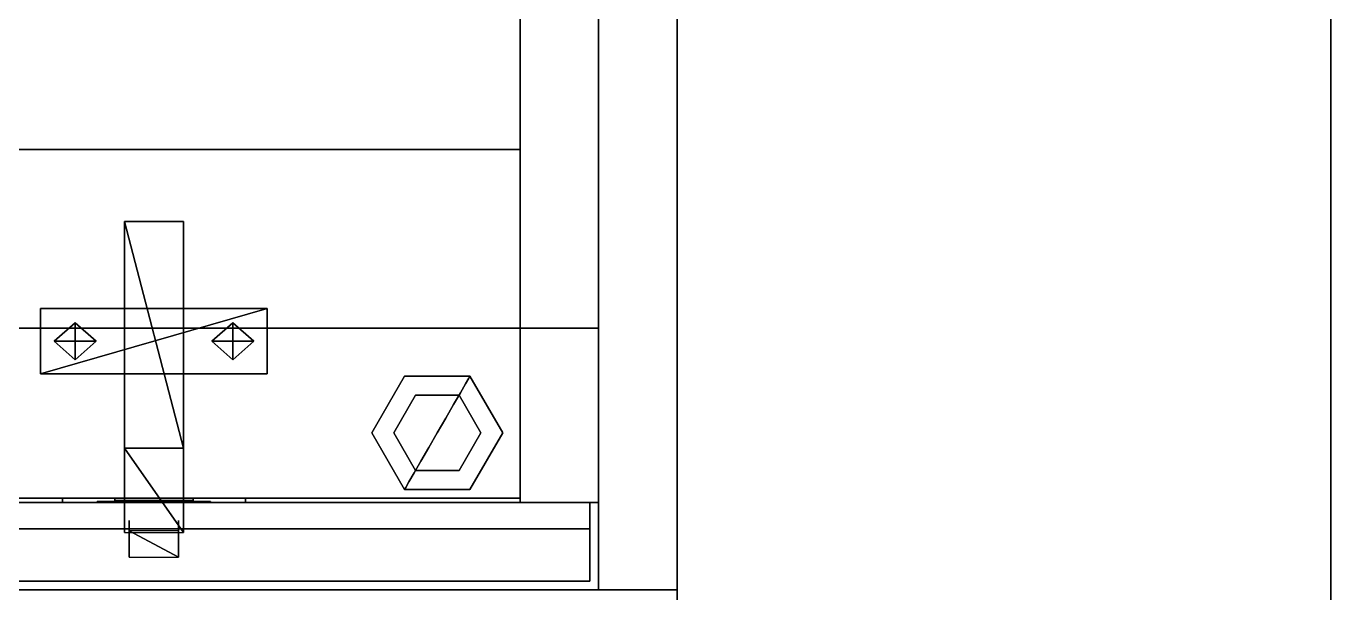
# Model space of a CAD drawing. Extents: x 0 to 7800, y -5130 to 1.
# Drawn here: x 4526.4 to 4825.7, y -2299.7 to -2169.7 of the extents above; entities that cross this region are included whole.
import ezdxf

# ---------------------------------------------------------------- set-up
doc = ezdxf.new("R2010")
doc.units = 0
for name, color, linetype in [('LAYER0', 7, 'CONTINUOUS'), ('LAYER288', 253, 'CONTINUOUS'), ('LAYER289', 253, 'CONTINUOUS'), ('LAYER291', 253, 'CONTINUOUS'), ('LAYER293', 7, 'CONTINUOUS'), ('LAYER310', 7, 'CONTINUOUS'), ('LAYER311', 7, 'CONTINUOUS'), ('LAYER316', 28, 'CONTINUOUS'), ('LAYER317', 253, 'CONTINUOUS'), ('LAYER319', 254, 'CONTINUOUS'), ('LAYER320', 253, 'CONTINUOUS'), ('LAYER325', 253, 'CONTINUOUS'), ('LAYER779', 7, 'CONTINUOUS')]:
    doc.layers.add(name, color=color, linetype=linetype)

msp = doc.modelspace()

# ---------------------------------------------------------------- linework, layer by layer
at = {"layer": 'LAYER0'}
for points, invisible_edges in [([(2602.693, -4730.002, -5), (4030.693, -289.002, -5), (4825.692, -4730.002, -5), (2602.693, -4730.002, -5)], 3), ([(4825.692, -4730.002), (4030.693, -289.002), (2602.693, -4730.002), (4825.692, -4730.002)], 3), ([(4825.692, -4730.002, -5), (4030.693, -289.002, -5), (4825.692, -1929.002, -5), (4825.692, -4730.002, -5)], 3), ([(4030.693, -289.002), (4825.692, -4730.002), (4825.692, -1929.002), (4030.693, -289.002)], 5), ([(4825.692, -1929.002, -5), (4825.692, -4730.002), (4825.692, -4730.002, -5), (4825.692, -1929.002, -5)], 1), ([(4825.692, -4730.002), (4825.692, -1929.002, -5), (4825.692, -1929.002), (4825.692, -4730.002)], 1)]:
    msp.add_3dface(points, dxfattribs=dict(at, invisible_edges=invisible_edges))
at = {"layer": 'LAYER288', "invisible_edges": 1}
for points in [[(4657.694, -1929, 528), (3169.694, -2299, 528), (3169.694, -1929, 528), (4657.694, -1929, 528)], [(3169.694, -2299, 528), (4657.694, -1929, 528), (4657.694, -2299, 528), (3169.694, -2299, 528)], [(4657.694, -2299, 546), (3169.694, -1929, 546), (3169.694, -2299, 546), (4657.694, -2299, 546)], [(3169.694, -1929, 546), (4657.694, -2299, 546), (4657.694, -1929, 546), (3169.694, -1929, 546)], [(4657.694, -1929, 528), (4657.694, -2299, 546), (4657.694, -2299, 528), (4657.694, -1929, 528)], [(4657.694, -2299, 546), (4657.694, -1929, 528), (4657.694, -1929, 546), (4657.694, -2299, 546)], [(4657.694, -2299, 546), (3169.694, -2299, 528), (4657.694, -2299, 528), (4657.694, -2299, 546)], [(3169.694, -2299, 528), (4657.694, -2299, 546), (3169.694, -2299, 546), (3169.694, -2299, 528)]]:
    msp.add_3dface(points, dxfattribs=at)
at = {"layer": 'LAYER289', "invisible_edges": 1}
for points in [[(4657.695, -2239, 180), (3169.695, -2299, 180), (3169.695, -2239, 180), (4657.695, -2239, 180)], [(3169.695, -2299, 180), (4657.695, -2239, 180), (4657.695, -2299, 180), (3169.695, -2299, 180)], [(3169.695, -2239, 198), (4657.695, -2239, 180), (3169.695, -2239, 180), (3169.695, -2239, 198)], [(4657.695, -2239, 180), (3169.695, -2239, 198), (4657.695, -2239, 198), (4657.695, -2239, 180)], [(4657.695, -2299, 198), (3169.695, -2239, 198), (3169.695, -2299, 198), (4657.695, -2299, 198)], [(3169.695, -2239, 198), (4657.695, -2299, 198), (4657.695, -2239, 198), (3169.695, -2239, 198)], [(4657.695, -2239, 180), (4657.695, -2299, 198), (4657.695, -2299, 180), (4657.695, -2239, 180)], [(4657.695, -2299, 198), (4657.695, -2239, 180), (4657.695, -2239, 198), (4657.695, -2299, 198)], [(4657.695, -2299, 198), (3169.695, -2299, 180), (4657.695, -2299, 180), (4657.695, -2299, 198)], [(3169.695, -2299, 180), (4657.695, -2299, 198), (3169.695, -2299, 198), (3169.695, -2299, 180)]]:
    msp.add_3dface(points, dxfattribs=at)
at = {"layer": 'LAYER291', "invisible_edges": 1}
for points in [[(4657.695, -1929, 180), (4675.695, -2299, 180), (4657.695, -2299, 180), (4657.695, -1929, 180)], [(4675.695, -2299, 180), (4657.695, -1929, 180), (4675.695, -1929, 180), (4675.695, -2299, 180)], [(4675.695, -1929, 676), (4657.695, -2299, 676), (4675.695, -2299, 676), (4675.695, -1929, 676)], [(4657.695, -2299, 676), (4675.695, -1929, 676), (4657.695, -1929, 676), (4657.695, -2299, 676)], [(4657.695, -2299, 676), (4657.695, -1929, 180), (4657.695, -2299, 180), (4657.695, -2299, 676)], [(4657.695, -1929, 180), (4657.695, -2299, 676), (4657.695, -1929, 676), (4657.695, -1929, 180)], [(4675.695, -1929, 676), (4675.695, -2299, 180), (4675.695, -1929, 180), (4675.695, -1929, 676)], [(4675.695, -2299, 180), (4675.695, -1929, 676), (4675.695, -2299, 676), (4675.695, -2299, 180)], [(4657.695, -2299, 676), (4675.695, -2299, 180), (4675.695, -2299, 676), (4657.695, -2299, 676)], [(4675.695, -2299, 180), (4657.695, -2299, 676), (4657.695, -2299, 180), (4675.695, -2299, 180)]]:
    msp.add_3dface(points, dxfattribs=at)
at = {"layer": 'LAYER293', "invisible_edges": 1}
for points in [[(4639.695, -1929, 198), (4639.695, -2279, 528), (4639.695, -1929, 528), (4639.695, -1929, 198)], [(4639.695, -2279, 528), (4639.695, -1929, 198), (4639.695, -2279, 198), (4639.695, -2279, 528)], [(4639.695, -1929, 198), (4657.695, -2279, 198), (4639.695, -2279, 198), (4639.695, -1929, 198)], [(4657.695, -2279, 198), (4639.695, -1929, 198), (4657.695, -1929, 198), (4657.695, -2279, 198)], [(4657.695, -1929, 528), (4639.695, -2279, 528), (4657.695, -2279, 528), (4657.695, -1929, 528)], [(4639.695, -2279, 528), (4657.695, -1929, 528), (4639.695, -1929, 528), (4639.695, -2279, 528)], [(4657.695, -2279, 198), (4657.695, -1929, 528), (4657.695, -2279, 528), (4657.695, -2279, 198)], [(4657.695, -1929, 528), (4657.695, -2279, 198), (4657.695, -1929, 198), (4657.695, -1929, 528)], [(4657.695, -2279, 198), (4639.695, -2279, 528), (4639.695, -2279, 198), (4657.695, -2279, 198)], [(4639.695, -2279, 528), (4657.695, -2279, 198), (4657.695, -2279, 528), (4639.695, -2279, 528)]]:
    msp.add_3dface(points, dxfattribs=at)
at = {"layer": 'LAYER310', "invisible_edges": 1}
for points in [[(4639.695, -1929, 199), (3931.695, -2279, 199), (3931.695, -1929, 199), (4639.695, -1929, 199)], [(3931.695, -2279, 199), (4639.695, -1929, 199), (4639.695, -2279, 199), (3931.695, -2279, 199)], [(4639.695, -2279, 217), (3931.695, -1929, 217), (3931.695, -2279, 217), (4639.695, -2279, 217)], [(3931.695, -1929, 217), (4639.695, -2279, 217), (4639.695, -1929, 217), (3931.695, -1929, 217)], [(4639.695, -1929, 199), (4639.695, -2279, 217), (4639.695, -2279, 199), (4639.695, -1929, 199)], [(4639.695, -2279, 217), (4639.695, -1929, 199), (4639.695, -1929, 217), (4639.695, -2279, 217)], [(4639.695, -2279, 217), (3931.695, -2279, 199), (4639.695, -2279, 199), (4639.695, -2279, 217)], [(3931.695, -2279, 199), (4639.695, -2279, 217), (3931.695, -2279, 217), (3931.695, -2279, 199)]]:
    msp.add_3dface(points, dxfattribs=at)
at = {"layer": 'LAYER311', "invisible_edges": 1}
for points in [[(4639.695, -2198, 509.5), (3931.695, -2278, 509.5), (3931.695, -2198, 509.5), (4639.695, -2198, 509.5)], [(3931.695, -2278, 509.5), (4639.695, -2198, 509.5), (4639.695, -2278, 509.5), (3931.695, -2278, 509.5)], [(3931.695, -2198, 527.5), (4639.695, -2198, 509.5), (3931.695, -2198, 509.5), (3931.695, -2198, 527.5)], [(4639.695, -2198, 509.5), (3931.695, -2198, 527.5), (4639.695, -2198, 527.5), (4639.695, -2198, 509.5)], [(4639.695, -2278, 527.5), (3931.695, -2198, 527.5), (3931.695, -2278, 527.5), (4639.695, -2278, 527.5)], [(3931.695, -2198, 527.5), (4639.695, -2278, 527.5), (4639.695, -2198, 527.5), (3931.695, -2198, 527.5)], [(4639.695, -2198, 509.5), (4639.695, -2278, 527.5), (4639.695, -2278, 509.5), (4639.695, -2198, 509.5)], [(4639.695, -2278, 527.5), (4639.695, -2198, 509.5), (4639.695, -2198, 527.5), (4639.695, -2278, 527.5)], [(4639.695, -2278, 527.5), (3931.695, -2278, 509.5), (4639.695, -2278, 509.5), (4639.695, -2278, 527.5)], [(3931.695, -2278, 509.5), (4639.695, -2278, 527.5), (3931.695, -2278, 527.5), (3931.695, -2278, 509.5)]]:
    msp.add_3dface(points, dxfattribs=at)
at = {"layer": 'LAYER316'}
for points in [[(4534.695, -2278, 238.5), (4534.695, -2278, 220.5), (4534.695, -2278, 220.5), (4534.695, -2278, 238.5)], [(4546.695, -2278, 220.5), (4546.695, -2279, 220.5), (4534.695, -2279, 220.5), (4534.695, -2278, 220.5)], [(4534.695, -2278, 220.5), (4534.695, -2279, 220.5), (4534.695, -2279, 238.5), (4534.695, -2278, 238.5)], [(4534.695, -2279, 238.5), (4576.695, -2279, 238.5), (4576.695, -2278, 238.5), (4534.695, -2278, 238.5)], [(4546.695, -2279, 220.5), (4534.695, -2279, 220.5), (4546.695, -2279, 220.5)], [(4534.695, -2279, 238.5), (4534.695, -2279, 220.5), (4576.695, -2279, 220.5), (4576.695, -2279, 238.5)], [(4546.695, -2278, 233.5), (4546.695, -2279, 233.5), (4564.695, -2279, 233.5), (4564.695, -2278, 233.5)], [(4546.695, -2278, 233.5), (4546.695, -2279, 233.5), (4546.695, -2279, 220.5), (4546.695, -2278, 220.5)], [(4546.695, -2279, 233.5), (4564.695, -2279, 233.5), (4546.695, -2279, 233.5)], [(4564.695, -2278, 233.5), (4564.695, -2279, 233.5), (4564.695, -2279, 220.5), (4564.695, -2278, 220.5)], [(4564.695, -2278, 220.5), (4564.695, -2279, 220.5), (4576.695, -2279, 220.5), (4576.695, -2278, 220.5)], [(4564.695, -2279, 220.5), (4576.695, -2279, 220.5), (4564.695, -2279, 220.5)], [(4576.695, -2278, 238.5), (4576.695, -2279, 238.5), (4576.695, -2278, 238.5)], [(4576.695, -2278, 238.5), (4576.695, -2278, 220.5), (4576.695, -2278, 220.5), (4576.695, -2278, 238.5)], [(4576.695, -2278, 220.5), (4576.695, -2279, 220.5), (4576.695, -2279, 238.5), (4576.695, -2278, 238.5)]]:
    msp.add_3dface(points, dxfattribs=at)
for points, invisible_edges in [([(4576.695, -2278, 238.5), (4534.695, -2278, 238.5), (4546.695, -2278, 233.5), (4564.695, -2278, 233.5)], 10), ([(4534.695, -2278, 238.5), (4546.695, -2278, 233.5), (4546.695, -2278, 220.5), (4534.695, -2278, 220.5)], 1), ([(4542.695, -2278.75, 220.5), (4543.685, -2278.75, 215.5251), (4550.195, -2278.75, 216.5), (4546.695, -2278.75, 220.5)], 2), ([(4543.685, -2278.75, 215.5251), (4546.502, -2278.75, 211.3076), (4550.195, -2278.75, 213), (4550.195, -2278.75, 216.5)], 10), ([(4546.502, -2278.75, 211.3076), (4550.72, -2278.75, 208.4896), (4550.195, -2278.75, 209.5), (4550.195, -2278.75, 213)], 10), ([(4561.012, -2278.5, 216.2905), (4550.195, -2278.5, 216.5), (4546.695, -2278.5, 220.5), (4564.695, -2278.5, 220.5)], 5), ([(4564.695, -2278.5, 220.5), (4546.695, -2278.5, 220.5), (4546.695, -2278.5, 233.5), (4564.695, -2278.5, 233.5)], 1), ([(4561.195, -2278.5, 209.5), (4550.195, -2278.5, 209.5), (4550.195, -2278.5, 216.5), (4561.012, -2278.5, 216.2905)], 4), ([(4550.72, -2278.75, 208.4896), (4555.695, -2278.75, 207.5), (4555.695, -2278.75, 209.5), (4550.195, -2278.75, 209.5)], 10), ([(4555.695, -2278.75, 207.5), (4560.67, -2278.75, 208.4896), (4561.195, -2278.75, 209.5), (4555.695, -2278.75, 209.5)], 10), ([(4560.67, -2278.75, 208.4896), (4564.887, -2278.75, 211.3076), (4561.195, -2278.75, 213), (4561.195, -2278.75, 209.5)], 10), ([(4564.887, -2278.75, 211.3076), (4567.705, -2278.75, 215.5251), (4561.195, -2278.75, 216.5), (4561.195, -2278.75, 213)], 10), ([(4567.705, -2278.75, 215.5251), (4568.695, -2278.75, 220.5), (4564.695, -2278.75, 220.5), (4561.195, -2278.75, 216.5)], 8), ([(4576.695, -2278, 238.5), (4564.695, -2278, 233.5), (4564.695, -2278, 220.5), (4576.695, -2278, 220.5)], 1)]:
    msp.add_3dface(points, dxfattribs=dict(at, invisible_edges=invisible_edges))
at = {"layer": 'LAYER317'}
for points in [[(4548.912, -2266.5, 216), (4548.912, -2266.5, 230.9215), (4548.912, -2214.5, 216), (4548.912, -2266.5, 216)], [(4548.912, -2214.5, 216), (4548.912, -2266.5, 230.9215), (4548.912, -2214.5, 230.9215), (4548.912, -2214.5, 216)], [(4548.912, -2214.5, 216), (4548.912, -2214.5, 230.9215), (4562.478, -2214.5, 216), (4548.912, -2214.5, 216)], [(4562.478, -2214.5, 216), (4548.912, -2214.5, 230.9215), (4562.478, -2214.5, 230.9215), (4562.478, -2214.5, 216)], [(4548.912, -2266.5, 230.9215), (4562.478, -2266.5, 230.9215), (4548.912, -2214.5, 230.9215), (4548.912, -2266.5, 230.9215)], [(4548.912, -2214.5, 230.9215), (4562.478, -2266.5, 230.9215), (4562.478, -2214.5, 230.9215), (4548.912, -2214.5, 230.9215)], [(4562.478, -2214.5, 216), (4562.478, -2214.5, 230.9215), (4562.478, -2266.5, 216), (4562.478, -2214.5, 216)], [(4562.478, -2266.5, 216), (4562.478, -2214.5, 230.9215), (4562.478, -2266.5, 230.9215), (4562.478, -2266.5, 216)], [(4581.695, -2234.5, 217.9895), (4581.695, -2234.5, 216), (4529.695, -2234.5, 216), (4581.695, -2234.5, 217.9895)], [(4581.695, -2234.5, 217.9895), (4529.695, -2234.5, 216), (4529.695, -2234.5, 217.9895), (4581.695, -2234.5, 217.9895)], [(4529.695, -2234.5, 217.9895), (4529.695, -2234.5, 216), (4529.695, -2249.5, 216), (4529.695, -2234.5, 217.9895)], [(4529.695, -2234.5, 217.9895), (4529.695, -2249.5, 216), (4529.695, -2249.5, 217.9895), (4529.695, -2234.5, 217.9895)], [(4529.695, -2249.5, 217.9895), (4581.695, -2249.5, 217.9895), (4581.695, -2234.5, 217.9895), (4529.695, -2249.5, 217.9895)], [(4529.695, -2249.5, 217.9895), (4581.695, -2234.5, 217.9895), (4529.695, -2234.5, 217.9895), (4529.695, -2249.5, 217.9895)], [(4581.695, -2249.5, 217.9895), (4581.695, -2249.5, 216), (4581.695, -2234.5, 216), (4581.695, -2249.5, 217.9895)], [(4581.695, -2249.5, 217.9895), (4581.695, -2234.5, 216), (4581.695, -2234.5, 217.9895), (4581.695, -2249.5, 217.9895)], [(4532.812, -2242, 218.9843), (4537.608, -2237.757, 218.9843), (4532.812, -2242, 217.9895), (4532.812, -2242, 218.9843)], [(4532.812, -2242, 217.9895), (4537.608, -2237.757, 218.9843), (4537.608, -2237.757, 217.9895), (4532.812, -2242, 217.9895)], [(4542.404, -2242, 217.9895), (4537.608, -2237.757, 217.9895), (4532.812, -2242, 217.9895), (4542.404, -2242, 217.9895)], [(4537.608, -2246.243, 218.9843), (4537.608, -2237.757, 218.9843), (4532.812, -2242, 218.9843), (4537.608, -2246.243, 218.9843)], [(4537.608, -2237.757, 218.9843), (4542.404, -2242, 218.9843), (4537.608, -2237.757, 217.9895), (4537.608, -2237.757, 218.9843)], [(4537.608, -2237.757, 217.9895), (4542.404, -2242, 218.9843), (4542.404, -2242, 217.9895), (4537.608, -2237.757, 217.9895)], [(4542.404, -2242, 218.9843), (4537.608, -2237.757, 218.9843), (4537.608, -2246.243, 218.9843), (4542.404, -2242, 218.9843)], [(4568.986, -2242, 218.9843), (4573.782, -2237.757, 218.9843), (4568.986, -2242, 217.9895), (4568.986, -2242, 218.9843)], [(4568.986, -2242, 217.9895), (4573.782, -2237.757, 218.9843), (4573.782, -2237.757, 217.9895), (4568.986, -2242, 217.9895)], [(4578.578, -2242, 217.9895), (4573.782, -2237.757, 217.9895), (4568.986, -2242, 217.9895), (4578.578, -2242, 217.9895)], [(4573.782, -2246.243, 218.9843), (4573.782, -2237.757, 218.9843), (4568.986, -2242, 218.9843), (4573.782, -2246.243, 218.9843)], [(4573.782, -2237.757, 218.9843), (4578.578, -2242, 218.9843), (4573.782, -2237.757, 217.9895), (4573.782, -2237.757, 218.9843)], [(4573.782, -2237.757, 217.9895), (4578.578, -2242, 218.9843), (4578.578, -2242, 217.9895), (4573.782, -2237.757, 217.9895)], [(4578.578, -2242, 218.9843), (4573.782, -2237.757, 218.9843), (4573.782, -2246.243, 218.9843), (4578.578, -2242, 218.9843)], [(4537.608, -2246.243, 218.9843), (4532.812, -2242, 218.9843), (4537.608, -2246.243, 217.9895), (4537.608, -2246.243, 218.9843)], [(4537.608, -2246.243, 217.9895), (4532.812, -2242, 218.9843), (4532.812, -2242, 217.9895), (4537.608, -2246.243, 217.9895)], [(4542.404, -2242, 217.9895), (4532.812, -2242, 217.9895), (4537.608, -2246.243, 217.9895), (4542.404, -2242, 217.9895)], [(4542.404, -2242, 217.9895), (4542.404, -2242, 218.9843), (4537.608, -2246.243, 217.9895), (4542.404, -2242, 217.9895)], [(4537.608, -2246.243, 217.9895), (4542.404, -2242, 218.9843), (4537.608, -2246.243, 218.9843), (4537.608, -2246.243, 217.9895)], [(4573.782, -2246.243, 218.9843), (4568.986, -2242, 218.9843), (4573.782, -2246.243, 217.9895), (4573.782, -2246.243, 218.9843)], [(4573.782, -2246.243, 217.9895), (4568.986, -2242, 218.9843), (4568.986, -2242, 217.9895), (4573.782, -2246.243, 217.9895)], [(4578.578, -2242, 217.9895), (4568.986, -2242, 217.9895), (4573.782, -2246.243, 217.9895), (4578.578, -2242, 217.9895)], [(4578.578, -2242, 217.9895), (4578.578, -2242, 218.9843), (4573.782, -2246.243, 217.9895), (4578.578, -2242, 217.9895)], [(4573.782, -2246.243, 217.9895), (4578.578, -2242, 218.9843), (4573.782, -2246.243, 218.9843), (4573.782, -2246.243, 217.9895)], [(4529.695, -2249.5, 216), (4581.695, -2249.5, 216), (4581.695, -2249.5, 217.9895), (4529.695, -2249.5, 216)], [(4529.695, -2249.5, 216), (4581.695, -2249.5, 217.9895), (4529.695, -2249.5, 217.9895), (4529.695, -2249.5, 216)], [(4548.912, -2285.865, 226.9424), (4548.912, -2285.865, 233.9058), (4548.912, -2266.5, 223.9581), (4548.912, -2285.865, 226.9424)], [(4548.912, -2266.5, 223.9581), (4548.912, -2285.865, 233.9058), (4548.912, -2266.5, 230.9215), (4548.912, -2266.5, 223.9581)], [(4548.912, -2285.865, 233.9058), (4562.478, -2285.865, 233.9058), (4548.912, -2266.5, 230.9215), (4548.912, -2285.865, 233.9058)], [(4548.912, -2266.5, 230.9215), (4562.478, -2285.865, 233.9058), (4562.478, -2266.5, 230.9215), (4548.912, -2266.5, 230.9215)], [(4562.478, -2266.5, 223.9581), (4562.478, -2266.5, 230.9215), (4562.478, -2285.865, 226.9424), (4562.478, -2266.5, 223.9581)], [(4562.478, -2285.865, 226.9424), (4562.478, -2266.5, 230.9215), (4562.478, -2285.865, 233.9058), (4562.478, -2285.865, 226.9424)], [(4550.042, -2290.923, 214.9182), (4550.042, -2291.5, 215.4093), (4550.042, -2283.075, 231.6919), (4550.042, -2290.923, 214.9182)], [(4550.042, -2283.075, 231.6919), (4550.042, -2291.5, 215.4093), (4550.042, -2285.456, 233.1821), (4550.042, -2283.075, 231.6919)], [(4561.347, -2283.075, 231.6919), (4561.347, -2285.456, 233.1821), (4561.347, -2290.923, 214.9182), (4561.347, -2283.075, 231.6919)], [(4550.042, -2291.5, 215.4093), (4561.347, -2291.5, 215.4093), (4550.042, -2285.456, 233.1821), (4550.042, -2291.5, 215.4093)], [(4550.042, -2285.456, 233.1821), (4561.347, -2291.5, 215.4093), (4561.347, -2285.456, 233.1821), (4550.042, -2285.456, 233.1821)], [(4561.347, -2290.923, 214.9182), (4561.347, -2285.456, 233.1821), (4561.347, -2291.5, 215.4093), (4561.347, -2290.923, 214.9182)]]:
    msp.add_3dface(points, dxfattribs=at)
at = {"layer": 'LAYER319'}
for points, invisible_edges in [([(4628.195, -2250.01, 268.834), (4635.695, -2263, 268.834), (4605.695, -2263, 268.834), (4613.195, -2250.01, 268.834)], 2), ([(4606.206, -2263, 456.9326), (4605.695, -2263, 453.0664), (4613.195, -2250.01, 453.0664), (4613.45, -2250.452, 456.9326)], 13), ([(4613.45, -2250.452, 240.0716), (4613.195, -2250.01, 243.9378), (4605.695, -2263, 243.9378), (4606.206, -2263, 240.0716)], 13), ([(4607.705, -2263, 460.5353), (4606.206, -2263, 456.9326), (4613.45, -2250.452, 456.9326), (4614.2, -2251.75, 460.5353)], 15), ([(4614.2, -2251.75, 236.4689), (4613.45, -2250.452, 240.0716), (4606.206, -2263, 240.0716), (4607.705, -2263, 236.4689)], 15), ([(4627.939, -2250.452, 240.0716), (4628.195, -2250.01, 243.9378), (4613.195, -2250.01, 243.9378), (4613.45, -2250.452, 240.0716)], 12), ([(4613.45, -2250.452, 456.9326), (4613.195, -2250.01, 453.0664), (4628.195, -2250.01, 453.0664), (4627.939, -2250.452, 456.9326)], 9), ([(4627.19, -2251.75, 236.4689), (4627.939, -2250.452, 240.0716), (4613.45, -2250.452, 240.0716), (4614.2, -2251.75, 236.4689)], 14), ([(4614.2, -2251.75, 460.5353), (4613.45, -2250.452, 456.9326), (4627.939, -2250.452, 456.9326), (4627.19, -2251.75, 460.5353)], 11), ([(4633.685, -2263, 236.4689), (4635.184, -2263, 240.0716), (4627.939, -2250.452, 240.0716), (4627.19, -2251.75, 236.4689)], 11), ([(4627.19, -2251.75, 460.5353), (4627.939, -2250.452, 456.9326), (4635.184, -2263, 456.9326), (4633.685, -2263, 460.5353)], 14), ([(4635.184, -2263, 240.0716), (4635.695, -2263, 243.9378), (4628.195, -2250.01, 243.9378), (4627.939, -2250.452, 240.0716)], 9), ([(4627.939, -2250.452, 456.9326), (4628.195, -2250.01, 453.0664), (4635.695, -2263, 453.0664), (4635.184, -2263, 456.9326)], 12), ([(4628.195, -2250.01, 268.834), (4635.695, -2263, 268.834), (4635.695, -2263, 243.9378), (4628.195, -2250.01, 243.9378)], 2), ([(4615.392, -2253.814, 233.3752), (4614.2, -2251.75, 236.4689), (4607.705, -2263, 236.4689), (4610.088, -2263, 233.3752)], 15), ([(4610.088, -2263, 463.629), (4607.705, -2263, 460.5353), (4614.2, -2251.75, 460.5353), (4615.392, -2253.814, 463.629)], 15), ([(4616.945, -2256.505, 231.0013), (4615.392, -2253.814, 233.3752), (4610.088, -2263, 233.3752), (4613.195, -2263, 231.0013)], 15), ([(4613.195, -2263, 466.0029), (4610.088, -2263, 463.629), (4615.392, -2253.814, 463.629), (4616.945, -2256.505, 466.0029)], 15), ([(4625.998, -2253.814, 233.3752), (4627.19, -2251.75, 236.4689), (4614.2, -2251.75, 236.4689), (4615.392, -2253.814, 233.3752)], 14), ([(4615.392, -2253.814, 463.629), (4614.2, -2251.75, 460.5353), (4627.19, -2251.75, 460.5353), (4625.998, -2253.814, 463.629)], 11), ([(4624.445, -2256.505, 231.0013), (4625.998, -2253.814, 233.3752), (4615.392, -2253.814, 233.3752), (4616.945, -2256.505, 231.0013)], 14), ([(4616.945, -2256.505, 466.0029), (4615.392, -2253.814, 463.629), (4625.998, -2253.814, 463.629), (4624.445, -2256.505, 466.0029)], 11), ([(4628.195, -2263, 231.0013), (4631.301, -2263, 233.3752), (4625.998, -2253.814, 233.3752), (4624.445, -2256.505, 231.0013)], 11), ([(4624.445, -2256.505, 466.0029), (4625.998, -2253.814, 463.629), (4631.301, -2263, 463.629), (4628.195, -2263, 466.0029)], 14), ([(4631.301, -2263, 233.3752), (4633.685, -2263, 236.4689), (4627.19, -2251.75, 236.4689), (4625.998, -2253.814, 233.3752)], 11), ([(4625.998, -2253.814, 463.629), (4627.19, -2251.75, 460.5353), (4633.685, -2263, 460.5353), (4631.301, -2263, 463.629)], 14), ([(4625.695, -2254.34, 428.1701), (4630.695, -2263, 428.1701), (4610.695, -2263, 428.1701), (4615.695, -2254.34, 428.1701)], 2), ([(4618.754, -2259.638, 229.509), (4616.945, -2256.505, 231.0013), (4613.195, -2263, 231.0013), (4616.813, -2263, 229.509)], 15), ([(4616.813, -2263, 467.4952), (4613.195, -2263, 466.0029), (4616.945, -2256.505, 466.0029), (4618.754, -2259.638, 467.4952)], 15), ([(4615.695, -2254.34, 268.834), (4625.695, -2254.34, 268.834), (4625.695, -2254.34, 428.1701), (4615.695, -2254.34, 428.1701)], 2), ([(4622.636, -2259.638, 229.509), (4624.445, -2256.505, 231.0013), (4616.945, -2256.505, 231.0013), (4618.754, -2259.638, 229.509)], 14), ([(4618.754, -2259.638, 467.4952), (4616.945, -2256.505, 466.0029), (4624.445, -2256.505, 466.0029), (4622.636, -2259.638, 467.4952)], 11), ([(4624.577, -2263, 229.509), (4628.195, -2263, 231.0013), (4624.445, -2256.505, 231.0013), (4622.636, -2259.638, 229.509)], 11), ([(4622.636, -2259.638, 467.4952), (4624.445, -2256.505, 466.0029), (4628.195, -2263, 466.0029), (4624.577, -2263, 467.4952)], 14), ([(4625.695, -2254.34, 268.834), (4630.695, -2263, 268.834), (4630.695, -2263, 428.1701), (4625.695, -2254.34, 428.1701)], 8), ([(4620.695, -2263, 227.8657), (4618.754, -2259.638, 229.509), (4616.813, -2263, 229.509), (4620.695, -2263, 227.8657)], 7), ([(4620.695, -2263, 468.0042), (4616.813, -2263, 467.4952), (4618.754, -2259.638, 467.4952), (4620.695, -2263, 468.0042)], 7), ([(4620.695, -2263, 227.8657), (4622.636, -2259.638, 229.509), (4618.754, -2259.638, 229.509), (4620.695, -2263, 227.8657)], 6), ([(4620.695, -2263, 468.0042), (4618.754, -2259.638, 467.4952), (4622.636, -2259.638, 467.4952), (4620.695, -2263, 468.0042)], 3), ([(4620.695, -2263, 227.8657), (4624.577, -2263, 229.509), (4622.636, -2259.638, 229.509), (4620.695, -2263, 227.8657)], 3), ([(4620.695, -2263, 468.0042), (4622.636, -2259.638, 467.4952), (4624.577, -2263, 467.4952), (4620.695, -2263, 468.0042)], 6), ([(4635.695, -2263, 268.834), (4605.695, -2263, 268.834), (4613.195, -2275.99, 268.834), (4628.195, -2275.99, 268.834)], 1), ([(4605.695, -2263, 428.1701), (4635.695, -2263, 428.1701), (4628.195, -2275.99, 428.1701), (4613.195, -2275.99, 428.1701)], 1), ([(4613.45, -2275.548, 456.9326), (4613.195, -2275.99, 453.0664), (4605.695, -2263, 453.0664), (4606.206, -2263, 456.9326)], 12), ([(4606.206, -2263, 240.0716), (4605.695, -2263, 243.9378), (4613.195, -2275.99, 243.9378), (4613.45, -2275.548, 240.0716)], 9), ([(4635.695, -2263, 268.834), (4605.695, -2263, 268.834), (4613.195, -2275.99, 268.834), (4628.195, -2275.99, 268.834)], 1), ([(4614.2, -2274.25, 460.5353), (4613.45, -2275.548, 456.9326), (4606.206, -2263, 456.9326), (4607.705, -2263, 460.5353)], 14), ([(4607.705, -2263, 236.4689), (4606.206, -2263, 240.0716), (4613.45, -2275.548, 240.0716), (4614.2, -2274.25, 236.4689)], 11), ([(4615.392, -2272.186, 463.629), (4614.2, -2274.25, 460.5353), (4607.705, -2263, 460.5353), (4610.088, -2263, 463.629)], 14), ([(4610.088, -2263, 233.3752), (4607.705, -2263, 236.4689), (4614.2, -2274.25, 236.4689), (4615.392, -2272.186, 233.3752)], 11), ([(4616.945, -2269.495, 466.0029), (4615.392, -2272.186, 463.629), (4610.088, -2263, 463.629), (4613.195, -2263, 466.0029)], 14), ([(4613.195, -2263, 231.0013), (4610.088, -2263, 233.3752), (4615.392, -2272.186, 233.3752), (4616.945, -2269.495, 231.0013)], 11), ([(4630.695, -2263, 428.1701), (4610.695, -2263, 428.1701), (4615.695, -2271.66, 428.1701), (4625.695, -2271.66, 428.1701)], 1), ([(4615.695, -2271.66, 268.834), (4610.695, -2263, 268.834), (4610.695, -2263, 428.1701), (4615.695, -2271.66, 428.1701)], 8), ([(4616.813, -2263, 229.509), (4613.195, -2263, 231.0013), (4616.945, -2269.495, 231.0013), (4618.754, -2266.362, 229.509)], 11), ([(4618.754, -2266.362, 467.4952), (4616.945, -2269.495, 466.0029), (4613.195, -2263, 466.0029), (4616.813, -2263, 467.4952)], 14), ([(4620.695, -2263, 227.8657), (4616.813, -2263, 229.509), (4618.754, -2266.362, 229.509), (4620.695, -2263, 227.8657)], 3), ([(4620.695, -2263, 468.0042), (4618.754, -2266.362, 467.4952), (4616.813, -2263, 467.4952), (4620.695, -2263, 468.0042)], 6), ([(4620.695, -2263, 227.8657), (4618.754, -2266.362, 229.509), (4622.636, -2266.362, 229.509), (4620.695, -2263, 227.8657)], 6), ([(4620.695, -2263, 468.0042), (4622.636, -2266.362, 467.4952), (4618.754, -2266.362, 467.4952), (4620.695, -2263, 468.0042)], 3), ([(4620.695, -2263, 227.8657), (4622.636, -2266.362, 229.509), (4624.577, -2263, 229.509), (4620.695, -2263, 227.8657)], 7), ([(4620.695, -2263, 468.0042), (4624.577, -2263, 467.4952), (4622.636, -2266.362, 467.4952), (4620.695, -2263, 468.0042)], 7), ([(4622.636, -2266.362, 229.509), (4624.445, -2269.495, 231.0013), (4628.195, -2263, 231.0013), (4624.577, -2263, 229.509)], 15), ([(4624.577, -2263, 467.4952), (4628.195, -2263, 466.0029), (4624.445, -2269.495, 466.0029), (4622.636, -2266.362, 467.4952)], 15), ([(4624.445, -2269.495, 231.0013), (4625.998, -2272.186, 233.3752), (4631.301, -2263, 233.3752), (4628.195, -2263, 231.0013)], 15), ([(4628.195, -2263, 466.0029), (4631.301, -2263, 463.629), (4625.998, -2272.186, 463.629), (4624.445, -2269.495, 466.0029)], 15), ([(4630.695, -2263, 268.834), (4625.695, -2271.66, 268.834), (4625.695, -2271.66, 428.1701), (4630.695, -2263, 428.1701)], 2), ([(4625.998, -2272.186, 233.3752), (4627.19, -2274.25, 236.4689), (4633.685, -2263, 236.4689), (4631.301, -2263, 233.3752)], 15), ([(4631.301, -2263, 463.629), (4633.685, -2263, 460.5353), (4627.19, -2274.25, 460.5353), (4625.998, -2272.186, 463.629)], 15), ([(4627.19, -2274.25, 236.4689), (4627.939, -2275.548, 240.0716), (4635.184, -2263, 240.0716), (4633.685, -2263, 236.4689)], 15), ([(4633.685, -2263, 460.5353), (4635.184, -2263, 456.9326), (4627.939, -2275.548, 456.9326), (4627.19, -2274.25, 460.5353)], 15), ([(4627.939, -2275.548, 240.0716), (4628.195, -2275.99, 243.9378), (4635.695, -2263, 243.9378), (4635.184, -2263, 240.0716)], 13), ([(4635.184, -2263, 456.9326), (4635.695, -2263, 453.0664), (4628.195, -2275.99, 453.0664), (4627.939, -2275.548, 456.9326)], 13), ([(4635.695, -2263, 268.834), (4628.195, -2275.99, 268.834), (4628.195, -2275.99, 243.9378), (4635.695, -2263, 243.9378)], 8), ([(4618.754, -2266.362, 229.509), (4616.945, -2269.495, 231.0013), (4624.445, -2269.495, 231.0013), (4622.636, -2266.362, 229.509)], 14), ([(4622.636, -2266.362, 467.4952), (4624.445, -2269.495, 466.0029), (4616.945, -2269.495, 466.0029), (4618.754, -2266.362, 467.4952)], 11), ([(4616.945, -2269.495, 231.0013), (4615.392, -2272.186, 233.3752), (4625.998, -2272.186, 233.3752), (4624.445, -2269.495, 231.0013)], 14), ([(4624.445, -2269.495, 466.0029), (4625.998, -2272.186, 463.629), (4615.392, -2272.186, 463.629), (4616.945, -2269.495, 466.0029)], 11), ([(4625.695, -2271.66, 268.834), (4615.695, -2271.66, 268.834), (4615.695, -2271.66, 428.1701), (4625.695, -2271.66, 428.1701)], 10), ([(4627.19, -2274.25, 460.5353), (4627.939, -2275.548, 456.9326), (4613.45, -2275.548, 456.9326), (4614.2, -2274.25, 460.5353)], 11), ([(4614.2, -2274.25, 236.4689), (4613.45, -2275.548, 240.0716), (4627.939, -2275.548, 240.0716), (4627.19, -2274.25, 236.4689)], 14), ([(4625.998, -2272.186, 463.629), (4627.19, -2274.25, 460.5353), (4614.2, -2274.25, 460.5353), (4615.392, -2272.186, 463.629)], 11), ([(4615.392, -2272.186, 233.3752), (4614.2, -2274.25, 236.4689), (4627.19, -2274.25, 236.4689), (4625.998, -2272.186, 233.3752)], 14), ([(4627.939, -2275.548, 456.9326), (4628.195, -2275.99, 453.0664), (4613.195, -2275.99, 453.0664), (4613.45, -2275.548, 456.9326)], 9), ([(4613.45, -2275.548, 240.0716), (4613.195, -2275.99, 243.9378), (4628.195, -2275.99, 243.9378), (4627.939, -2275.548, 240.0716)], 12)]:
    msp.add_3dface(points, dxfattribs=dict(at, invisible_edges=invisible_edges))
for points in [[(4613.195, -2250.01, 428.1701), (4605.695, -2263, 428.1701), (4605.695, -2263, 453.0664), (4613.195, -2250.01, 453.0664)], [(4605.695, -2263, 268.834), (4613.195, -2250.01, 268.834), (4613.195, -2250.01, 243.9378), (4605.695, -2263, 243.9378)], [(4628.195, -2250.01, 428.1701), (4613.195, -2250.01, 428.1701), (4613.195, -2250.01, 453.0664), (4628.195, -2250.01, 453.0664)], [(4613.195, -2250.01, 268.834), (4628.195, -2250.01, 268.834), (4628.195, -2250.01, 243.9378), (4613.195, -2250.01, 243.9378)], [(4635.695, -2263, 428.1701), (4628.195, -2250.01, 428.1701), (4628.195, -2250.01, 453.0664), (4635.695, -2263, 453.0664)], [(4610.695, -2263, 268.834), (4615.695, -2254.34, 268.834), (4615.695, -2254.34, 428.1701), (4610.695, -2263, 428.1701)], [(4605.695, -2263, 428.1701), (4613.195, -2275.99, 428.1701), (4613.195, -2275.99, 453.0664), (4605.695, -2263, 453.0664)], [(4613.195, -2275.99, 268.834), (4605.695, -2263, 268.834), (4605.695, -2263, 243.9378), (4613.195, -2275.99, 243.9378)], [(4628.195, -2275.99, 428.1701), (4635.695, -2263, 428.1701), (4635.695, -2263, 453.0664), (4628.195, -2275.99, 453.0664)], [(4613.195, -2275.99, 428.1701), (4628.195, -2275.99, 428.1701), (4628.195, -2275.99, 453.0664), (4613.195, -2275.99, 453.0664)], [(4628.195, -2275.99, 268.834), (4613.195, -2275.99, 268.834), (4613.195, -2275.99, 243.9378), (4628.195, -2275.99, 243.9378)]]:
    msp.add_3dface(points, dxfattribs=at)
at = {"layer": 'LAYER320', "invisible_edges": 1}
for points in [[(3915.695, -2279, 525), (4655.695, -2279, 201), (3915.695, -2279, 201), (3915.695, -2279, 525)], [(4655.695, -2279, 201), (3915.695, -2279, 525), (4655.695, -2279, 525), (4655.695, -2279, 201)], [(3915.695, -2297, 201), (4655.695, -2279, 201), (4655.695, -2297, 201), (3915.695, -2297, 201)], [(4655.695, -2279, 201), (3915.695, -2297, 201), (3915.695, -2279, 201), (4655.695, -2279, 201)], [(4655.695, -2297, 500), (3915.695, -2297, 201), (4655.695, -2297, 201), (4655.695, -2297, 500)], [(3915.695, -2297, 201), (4655.695, -2297, 500), (3915.695, -2297, 500), (3915.695, -2297, 201)]]:
    msp.add_3dface(points, dxfattribs=at)
at = {"layer": 'LAYER325', "invisible_edges": 1}
for points in [[(4675.695, -1929, 676), (3151.695, -2299, 676), (3151.695, -1929, 676), (4675.695, -1929, 676)], [(3151.695, -2299, 676), (4675.695, -1929, 676), (4675.695, -2299, 676), (3151.695, -2299, 676)], [(4675.695, -2299, 701), (3151.695, -1929, 701), (3151.695, -2299, 701), (4675.695, -2299, 701)], [(3151.695, -1929, 701), (4675.695, -2299, 701), (4675.695, -1929, 701), (3151.695, -1929, 701)], [(4675.695, -1929, 676), (4675.695, -2299, 701), (4675.695, -2299, 676), (4675.695, -1929, 676)], [(4675.695, -2299, 701), (4675.695, -1929, 676), (4675.695, -1929, 701), (4675.695, -2299, 701)], [(4675.695, -2299, 701), (3151.695, -2299, 676), (4675.695, -2299, 676), (4675.695, -2299, 701)], [(3151.695, -2299, 676), (4675.695, -2299, 701), (3151.695, -2299, 701), (3151.695, -2299, 676)]]:
    msp.add_3dface(points, dxfattribs=at)
at = {"layer": 'LAYER779'}
for points, invisible_edges in [([(4675.692, -2496.002), (4825.692, -1929.002), (4825.692, -2496.002), (4675.692, -2496.002)], 1), ([(4825.692, -1929.002), (4675.692, -2496.002), (4675.692, -1929.002), (4825.692, -1929.002)], 1), ([(4675.692, -2496.002), (4675.692, -1929.002, 2657), (4675.692, -1929.002), (4675.692, -2496.002)], 1), ([(4675.692, -2496.002, 2192), (4675.692, -1929.002, 2657), (4675.692, -2496.002), (4675.692, -2496.002, 2192)], 3), ([(4675.692, -4455.002, 2192), (4675.692, -1929.002, 2657), (4675.692, -2496.002, 2192), (4675.692, -4455.002, 2192)], 3), ([(4675.692, -4455.002, 2192), (4675.692, -4580.002, 2657), (4675.692, -1929.002, 2657), (4675.692, -4455.002, 2192)], 5), ([(4825.692, -1929.002, 2657), (4825.692, -2496.002, 2192), (4825.692, -1929.002), (4825.692, -1929.002, 2657)], 3), ([(4825.692, -1929.002, 2657), (4825.692, -4455.002, 2192), (4825.692, -2496.002, 2192), (4825.692, -1929.002, 2657)], 5), ([(4825.692, -4730.002, 2657), (4825.692, -4455.002, 2192), (4825.692, -1929.002, 2657), (4825.692, -4730.002, 2657)], 3), ([(4825.692, -1929.002), (4825.692, -2496.002, 2192), (4825.692, -2496.002), (4825.692, -1929.002)], 1)]:
    msp.add_3dface(points, dxfattribs=dict(at, invisible_edges=invisible_edges))

# ---------------------------------------------------------------- meshes
at = {"layer": 'LAYER316'}
mesh = msp.add_polymesh((2, 9), dxfattribs=at)
for k, corner in enumerate([(4542.695, -2278.75, 220.5), (4543.685, -2278.75, 215.5251), (4546.502, -2278.75, 211.3076), (4550.72, -2278.75, 208.4896), (4555.695, -2278.75, 207.5), (4560.67, -2278.75, 208.4896), (4564.887, -2278.75, 211.3076), (4567.705, -2278.75, 215.5251), (4568.695, -2278.75, 220.5), (4542.695, -2279, 220.5), (4543.685, -2279, 215.5251), (4546.502, -2279, 211.3076), (4550.72, -2279, 208.4896), (4555.695, -2279, 207.5), (4560.67, -2279, 208.4896), (4564.887, -2279, 211.3076), (4567.705, -2279, 215.5251), (4568.695, -2279, 220.5)]):
    mesh.set_mesh_vertex(divmod(k, 9), corner)
at = {"layer": 'LAYER320'}
mesh = msp.add_polymesh((4, 2), dxfattribs=at)
for k, corner in enumerate([(4655.695, -2279, 525), (3915.695, -2279, 525), (4655.695, -2285, 525), (3915.695, -2285, 525), (4655.695, -2285, 488), (3915.695, -2285, 488), (4655.695, -2297, 500), (3915.695, -2297, 500)]):
    mesh.set_mesh_vertex(divmod(k, 2), corner)
mesh = msp.add_polymesh((4, 2), dxfattribs=at)
for k, corner in enumerate([(4655.695, -2279, 201), (4655.695, -2279, 525), (4655.695, -2285, 201), (4655.695, -2285, 201), (4655.695, -2285, 201), (4655.695, -2285, 488), (4655.695, -2297, 201), (4655.695, -2297, 500)]):
    mesh.set_mesh_vertex(divmod(k, 2), corner)
at = {"layer": 'LAYER779'}
mesh = msp.add_polymesh((4, 2), dxfattribs=at)
for k, corner in enumerate([(4675.695, -4580, 2657), (4675.695, -1929, 2657), (2452.695, -4580, 2657), (4675.695, -4580, 2657), (2452.695, -5130, 2657), (2452.695, -4580, 2657), (2602.695, -5130, 2657), (2602.695, -4730, 2657)]):
    mesh.set_mesh_vertex(divmod(k, 2), corner)

doc.saveas('drawing.dxf')
